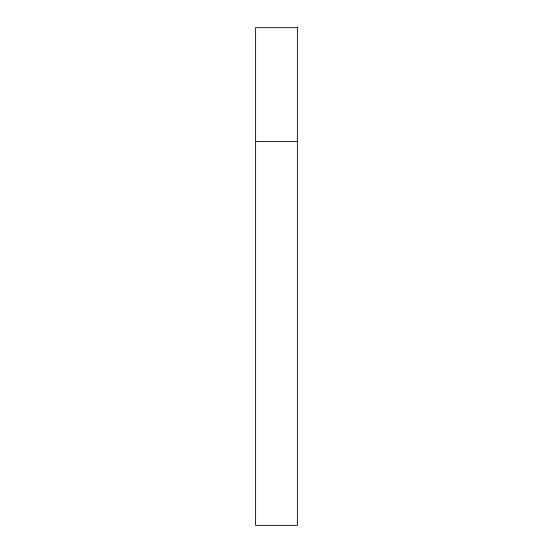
<?xml version="1.0" encoding="UTF-8"?>
<svg xmlns="http://www.w3.org/2000/svg" width="553" height="553" viewBox="0 0 553 553"><rect width="100%" height="100%" fill="white"/><g stroke="black" fill="none" stroke-linecap="round" stroke-linejoin="round"><path stroke-width="0.83" d="M255.604 141.63L297.396 141.63M297.396 27.65L255.604 27.65L255.604 525.35L297.396 525.35L297.396 27.65"/></g></svg>
